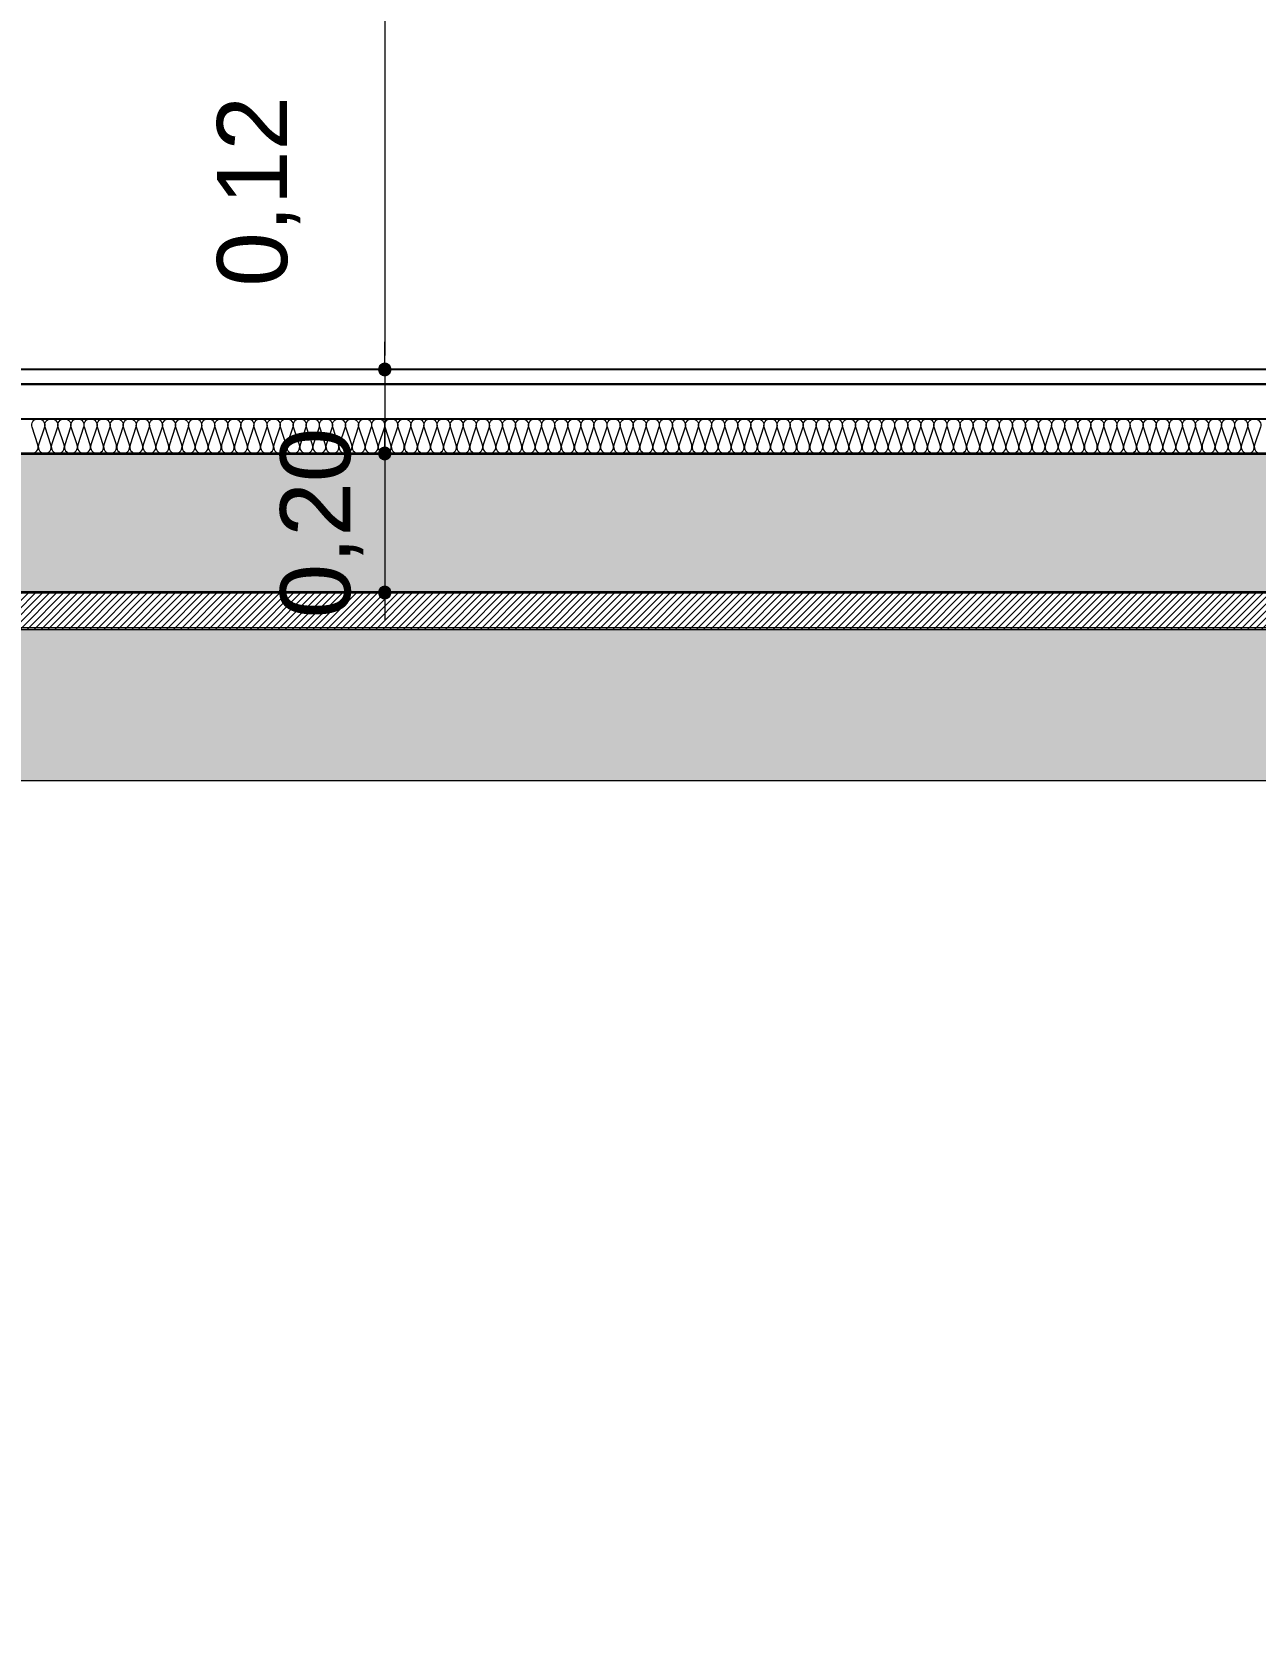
# Model space of a CAD drawing. Header units: metres. Extents: x 1838950 to 1842843, y 5171318 to 5174224.
# Drawn here: x 1841228.976 to 1841230.73, y 5171389.575 to 5171391.866 of the extents above; entities that cross this region are included whole.
import ezdxf

# ---------------------------------------------------------------- set-up
doc = ezdxf.new("R2010")
doc.units = ezdxf.units.M
doc.header["$LTSCALE"] = 0.0254
doc.header["$PDMODE"] = 1
doc.header["$PDSIZE"] = -2
doc.layers.get('0').update_dxf_attribs({"lineweight": 18})
doc.layers.get('DEFPOINTS').update_dxf_attribs({"lineweight": 18})
doc.layers.add('00 CHAZAL Coupe A.5', color=7, linetype='Continuous', lineweight=18)
doc.layers.add('00 CHAZAL INVISIBLE ARCHI', color=7, linetype='Continuous', lineweight=5)
doc.styles.add('Arial', font='arial.ttf')
doc.dimstyles.new('IS', dxfattribs={"dimtxt": 302.065972, "dimasz": 9.92187e-05, "dimexe": 2e-07, "dimexo": 1e-06, "dimgap": 3e-07, "dimtad": 1, "dimzin": 3, "dimtxsty": 'Arial', "dimblk": 'DOT', "dimblk1": 'DOT', "dimblk2": 'DOT', "dimcen": 0, "dimdle": 1e-06, "dimazin": 0, "dimtfac": 1, "dimtix": 1, "dimtmove": 0, "dimatfit": 0, "dimldrblk": 'DOT', "dimfxl": 1e-06, "dimfxlon": 1, "dimfrac": 2, "dimtolj": 1, "dimtzin": 3, "dimarcsym": 0})

# ---------------------------------------------------------------- blocks, each defined once
blk = doc.blocks.new('Groupe-1793-1')
at = {"layer": '00 CHAZAL Coupe A.5', "color": 7, "linetype": 'Continuous', "lineweight": 13}
for p, q in [((1841224.4753, 5171391.3112), (1841246.3779, 5171391.3112)), ((1841224.4753, 5171391.2612), (1841246.3779, 5171391.2612))]:
    blk.add_line(p, q, dxfattribs=at)
at = {"layer": '00 CHAZAL Coupe A.5', "color": 7, "linetype": 'Continuous', "lineweight": 13, "flags": 128}
for points in [[(1841228.9753, 5171391.2612, 0.511611), (1841228.9842, 5171391.2735), (1841228.9758, 5171391.2988, -0.511611), (1841228.9847, 5171391.3112, -0.511611), (1841228.9936, 5171391.2988), (1841228.9852, 5171391.2735, 0.511611), (1841228.9941, 5171391.2612, 0.511611), (1841229.0029, 5171391.2735), (1841228.9945, 5171391.2988, -0.511611), (1841229.0034, 5171391.3112, -0.511611), (1841229.0123, 5171391.2988), (1841229.0039, 5171391.2735, 0.511611), (1841229.0128, 5171391.2612, 0.511611), (1841229.0217, 5171391.2735), (1841229.0133, 5171391.2988, -0.511611), (1841229.0222, 5171391.3112, -0.511611), (1841229.0311, 5171391.2988), (1841229.0227, 5171391.2735, 0.511611), (1841229.0316, 5171391.2612, 0.511611), (1841229.0404, 5171391.2735), (1841229.032, 5171391.2988, -0.511611), (1841229.0409, 5171391.3112, -0.511611), (1841229.0498, 5171391.2988), (1841229.0414, 5171391.2735, 0.511611), (1841229.0503, 5171391.2612, 0.511611), (1841229.0592, 5171391.2735), (1841229.0508, 5171391.2988, -0.511611), (1841229.0597, 5171391.3112, -0.511611), (1841229.0686, 5171391.2988), (1841229.0602, 5171391.2735, 0.511611), (1841229.0691, 5171391.2612, 0.511611), (1841229.0779, 5171391.2735), (1841229.0695, 5171391.2988, -0.511611), (1841229.0784, 5171391.3112, -0.511611), (1841229.0873, 5171391.2988), (1841229.0789, 5171391.2735, 0.511611), (1841229.0878, 5171391.2612, 0.511611), (1841229.0967, 5171391.2735), (1841229.0883, 5171391.2988, -0.511611), (1841229.0972, 5171391.3112, -0.511611), (1841229.1061, 5171391.2988), (1841229.0977, 5171391.2735, 0.511611), (1841229.1066, 5171391.2612, 0.511611), (1841229.1154, 5171391.2735), (1841229.107, 5171391.2988, -0.511611), (1841229.1159, 5171391.3112, -0.511611), (1841229.1248, 5171391.2988), (1841229.1164, 5171391.2735, 0.511611), (1841229.1253, 5171391.2612, 0.511611), (1841229.1342, 5171391.2735), (1841229.1258, 5171391.2988, -0.511611), (1841229.1347, 5171391.3112, -0.511611), (1841229.1436, 5171391.2988), (1841229.1352, 5171391.2735, 0.511611), (1841229.1441, 5171391.2612, 0.511611), (1841229.1529, 5171391.2735), (1841229.1445, 5171391.2988, -0.511611), (1841229.1534, 5171391.3112, -0.511611), (1841229.1623, 5171391.2988), (1841229.1539, 5171391.2735, 0.511611), (1841229.1628, 5171391.2612, 0.511611), (1841229.1717, 5171391.2735), (1841229.1633, 5171391.2988, -0.511611), (1841229.1722, 5171391.3112, -0.511611), (1841229.1811, 5171391.2988), (1841229.1727, 5171391.2735, 0.511611), (1841229.1816, 5171391.2612, 0.511611), (1841229.1904, 5171391.2735), (1841229.182, 5171391.2988, -0.511611), (1841229.1909, 5171391.3112, -0.511611), (1841229.1998, 5171391.2988), (1841229.1914, 5171391.2735, 0.511611), (1841229.2003, 5171391.2612, 0.511611), (1841229.2092, 5171391.2735), (1841229.2008, 5171391.2988, -0.511611), (1841229.2097, 5171391.3112, -0.511611), (1841229.2186, 5171391.2988), (1841229.2102, 5171391.2735, 0.511611), (1841229.2191, 5171391.2612, 0.511611), (1841229.2279, 5171391.2735), (1841229.2195, 5171391.2988, -0.511611), (1841229.2284, 5171391.3112, -0.511611), (1841229.2373, 5171391.2988), (1841229.2289, 5171391.2735, 0.511611), (1841229.2378, 5171391.2612, 0.511611), (1841229.2467, 5171391.2735), (1841229.2383, 5171391.2988, -0.511611), (1841229.2472, 5171391.3112, -0.511611), (1841229.2561, 5171391.2988), (1841229.2477, 5171391.2735, 0.511611), (1841229.2566, 5171391.2612, 0.511611), (1841229.2654, 5171391.2735), (1841229.257, 5171391.2988, -0.511611), (1841229.2659, 5171391.3112)], [(1841229.2659, 5171391.3112, -0.511611), (1841229.2748, 5171391.2988), (1841229.2664, 5171391.2735, 0.511611), (1841229.2753, 5171391.2612, 0.511611), (1841229.2842, 5171391.2735), (1841229.2758, 5171391.2988, -0.511611), (1841229.2847, 5171391.3112, -0.511611), (1841229.2936, 5171391.2988), (1841229.2852, 5171391.2735, 0.511611), (1841229.2941, 5171391.2612, 0.511611), (1841229.3029, 5171391.2735), (1841229.2945, 5171391.2988, -0.511611), (1841229.3034, 5171391.3112, -0.511611), (1841229.3123, 5171391.2988), (1841229.3039, 5171391.2735, 0.511611), (1841229.3128, 5171391.2612, 0.511611), (1841229.3217, 5171391.2735), (1841229.3133, 5171391.2988, -0.511611), (1841229.3222, 5171391.3112, -0.511611), (1841229.3311, 5171391.2988), (1841229.3227, 5171391.2735, 0.511611), (1841229.3316, 5171391.2612, 0.511611), (1841229.3404, 5171391.2735), (1841229.332, 5171391.2988, -0.511611), (1841229.3409, 5171391.3112, -0.511611), (1841229.3498, 5171391.2988), (1841229.3414, 5171391.2735, 0.511611), (1841229.3503, 5171391.2612, 0.511611), (1841229.3592, 5171391.2735), (1841229.3508, 5171391.2988, -0.511611), (1841229.3597, 5171391.3112, -0.511611), (1841229.3686, 5171391.2988), (1841229.3602, 5171391.2735, 0.511611), (1841229.3691, 5171391.2612, 0.511611), (1841229.3779, 5171391.2735), (1841229.3695, 5171391.2988, -0.511611), (1841229.3784, 5171391.3112, -0.511611), (1841229.3873, 5171391.2988), (1841229.3789, 5171391.2735, 0.511611), (1841229.3878, 5171391.2612, 0.511611), (1841229.3967, 5171391.2735), (1841229.3883, 5171391.2988, -0.511611), (1841229.3972, 5171391.3112, -0.511611), (1841229.4061, 5171391.2988), (1841229.3977, 5171391.2735, 0.511611), (1841229.4066, 5171391.2612, 0.511611), (1841229.4154, 5171391.2735), (1841229.407, 5171391.2988, -0.511611), (1841229.4159, 5171391.3112, -0.511611), (1841229.4248, 5171391.2988), (1841229.4164, 5171391.2735, 0.511611), (1841229.4253, 5171391.2612, 0.511611), (1841229.4342, 5171391.2735), (1841229.4258, 5171391.2988, -0.511611), (1841229.4347, 5171391.3112, -0.511611), (1841229.4436, 5171391.2988), (1841229.4352, 5171391.2735, 0.511611), (1841229.4441, 5171391.2612, 0.511611), (1841229.4529, 5171391.2735), (1841229.4445, 5171391.2988, -0.511611), (1841229.4534, 5171391.3112, -0.511611), (1841229.4623, 5171391.2988), (1841229.4539, 5171391.2735, 0.511611), (1841229.4628, 5171391.2612, 0.511611), (1841229.4717, 5171391.2735), (1841229.4633, 5171391.2988, -0.511611), (1841229.4722, 5171391.3112, -0.511611), (1841229.4811, 5171391.2988), (1841229.4727, 5171391.2735, 0.511611), (1841229.4816, 5171391.2612, 0.511611), (1841229.4904, 5171391.2735), (1841229.482, 5171391.2988, -0.511611), (1841229.4909, 5171391.3112, -0.511611), (1841229.4998, 5171391.2988), (1841229.4914, 5171391.2735, 0.511611), (1841229.5003, 5171391.2612, 0.511611), (1841229.5092, 5171391.2735), (1841229.5008, 5171391.2988, -0.511611), (1841229.5097, 5171391.3112, -0.511611), (1841229.5186, 5171391.2988), (1841229.5102, 5171391.2735, 0.511611), (1841229.5191, 5171391.2612, 0.511611), (1841229.5279, 5171391.2735), (1841229.5195, 5171391.2988, -0.511611), (1841229.5284, 5171391.3112, -0.511611), (1841229.5373, 5171391.2988), (1841229.5289, 5171391.2735, 0.511611), (1841229.5378, 5171391.2612, 0.511611), (1841229.5467, 5171391.2735), (1841229.5383, 5171391.2988, -0.511611), (1841229.5472, 5171391.3112, -0.511611), (1841229.5561, 5171391.2988), (1841229.5477, 5171391.2735, 0.511611), (1841229.5566, 5171391.2612, 0.511611), (1841229.5654, 5171391.2735), (1841229.557, 5171391.2988, -0.511611), (1841229.5659, 5171391.3112, -0.511611), (1841229.5748, 5171391.2988), (1841229.5664, 5171391.2735, 0.511611), (1841229.5753, 5171391.2612, 0.511611), (1841229.5842, 5171391.2735), (1841229.5758, 5171391.2988, -0.511611), (1841229.5847, 5171391.3112, -0.511611), (1841229.5936, 5171391.2988), (1841229.5852, 5171391.2735, 0.511611), (1841229.5941, 5171391.2612, 0.511611), (1841229.6029, 5171391.2735), (1841229.5945, 5171391.2988, -0.511611), (1841229.6034, 5171391.3112, -0.511611), (1841229.6123, 5171391.2988), (1841229.6081, 5171391.2862)], [(1841229.6081, 5171391.2862), (1841229.6039, 5171391.2735, 0.511611), (1841229.6128, 5171391.2612, 0.511611), (1841229.6217, 5171391.2735), (1841229.6133, 5171391.2988, -0.511611), (1841229.6222, 5171391.3112, -0.511611), (1841229.6311, 5171391.2988), (1841229.6227, 5171391.2735, 0.511611), (1841229.6316, 5171391.2612, 0.511611), (1841229.6404, 5171391.2735), (1841229.632, 5171391.2988, -0.511611), (1841229.6409, 5171391.3112, -0.511611), (1841229.6498, 5171391.2988), (1841229.6414, 5171391.2735, 0.511611), (1841229.6503, 5171391.2612, 0.511611), (1841229.6592, 5171391.2735), (1841229.6508, 5171391.2988, -0.511611), (1841229.6597, 5171391.3112, -0.511611), (1841229.6686, 5171391.2988), (1841229.6602, 5171391.2735, 0.511611), (1841229.6691, 5171391.2612, 0.511611), (1841229.6779, 5171391.2735), (1841229.6695, 5171391.2988, -0.511611), (1841229.6784, 5171391.3112, -0.511611), (1841229.6873, 5171391.2988), (1841229.6789, 5171391.2735, 0.511611), (1841229.6878, 5171391.2612, 0.511611), (1841229.6967, 5171391.2735), (1841229.6883, 5171391.2988, -0.511611), (1841229.6972, 5171391.3112, -0.511611), (1841229.7061, 5171391.2988), (1841229.6977, 5171391.2735, 0.511611), (1841229.7066, 5171391.2612, 0.511611), (1841229.7154, 5171391.2735), (1841229.707, 5171391.2988, -0.511611), (1841229.7159, 5171391.3112, -0.511611), (1841229.7248, 5171391.2988), (1841229.7164, 5171391.2735, 0.511611), (1841229.7253, 5171391.2612, 0.511611), (1841229.7342, 5171391.2735), (1841229.7258, 5171391.2988, -0.511611), (1841229.7347, 5171391.3112, -0.511611), (1841229.7436, 5171391.2988), (1841229.7352, 5171391.2735, 0.511611), (1841229.7441, 5171391.2612, 0.511611), (1841229.7529, 5171391.2735), (1841229.7445, 5171391.2988, -0.511611), (1841229.7534, 5171391.3112, -0.511611), (1841229.7623, 5171391.2988), (1841229.7539, 5171391.2735, 0.511611), (1841229.7628, 5171391.2612, 0.511611), (1841229.7717, 5171391.2735), (1841229.7633, 5171391.2988, -0.511611), (1841229.7722, 5171391.3112, -0.511611), (1841229.7811, 5171391.2988), (1841229.7727, 5171391.2735, 0.511611), (1841229.7816, 5171391.2612, 0.511611), (1841229.7904, 5171391.2735), (1841229.782, 5171391.2988, -0.511611), (1841229.7909, 5171391.3112, -0.511611), (1841229.7998, 5171391.2988), (1841229.7914, 5171391.2735, 0.511611), (1841229.8003, 5171391.2612, 0.511611), (1841229.8092, 5171391.2735), (1841229.8008, 5171391.2988, -0.511611), (1841229.8097, 5171391.3112, -0.511611), (1841229.8186, 5171391.2988), (1841229.8102, 5171391.2735, 0.511611), (1841229.8191, 5171391.2612, 0.511611), (1841229.8279, 5171391.2735), (1841229.8195, 5171391.2988, -0.511611), (1841229.8284, 5171391.3112, -0.511611), (1841229.8373, 5171391.2988), (1841229.8289, 5171391.2735, 0.511611), (1841229.8378, 5171391.2612, 0.511611), (1841229.8467, 5171391.2735), (1841229.8383, 5171391.2988, -0.511611), (1841229.8472, 5171391.3112, -0.511611), (1841229.8561, 5171391.2988), (1841229.8477, 5171391.2735, 0.511611), (1841229.8566, 5171391.2612, 0.511611), (1841229.8654, 5171391.2735), (1841229.857, 5171391.2988, -0.511611), (1841229.8659, 5171391.3112, -0.511611), (1841229.8748, 5171391.2988), (1841229.8664, 5171391.2735, 0.511611), (1841229.8753, 5171391.2612, 0.511611), (1841229.8842, 5171391.2735), (1841229.8758, 5171391.2988, -0.511611), (1841229.8847, 5171391.3112, -0.511611), (1841229.8936, 5171391.2988), (1841229.8852, 5171391.2735, 0.511611), (1841229.8941, 5171391.2612, 0.511611), (1841229.9029, 5171391.2735), (1841229.8945, 5171391.2988, -0.511611), (1841229.9034, 5171391.3112, -0.511611), (1841229.9123, 5171391.2988), (1841229.9039, 5171391.2735, 0.511611), (1841229.9128, 5171391.2612, 0.511611), (1841229.9217, 5171391.2735), (1841229.9133, 5171391.2988, -0.511611), (1841229.9222, 5171391.3112, -0.511611), (1841229.9311, 5171391.2988), (1841229.9227, 5171391.2735, 0.511611), (1841229.9316, 5171391.2612, 0.511611), (1841229.9404, 5171391.2735), (1841229.932, 5171391.2988, -0.511611), (1841229.9409, 5171391.3112, -0.511611), (1841229.9498, 5171391.2988), (1841229.9414, 5171391.2735, 0.511611), (1841229.9503, 5171391.2612)], [(1841229.9503, 5171391.2612, 0.511611), (1841229.9592, 5171391.2735), (1841229.9508, 5171391.2988, -0.511611), (1841229.9597, 5171391.3112, -0.511611), (1841229.9686, 5171391.2988), (1841229.9602, 5171391.2735, 0.511611), (1841229.9691, 5171391.2612, 0.511611), (1841229.9779, 5171391.2735), (1841229.9695, 5171391.2988, -0.511611), (1841229.9784, 5171391.3112, -0.511611), (1841229.9873, 5171391.2988), (1841229.9789, 5171391.2735, 0.511611), (1841229.9878, 5171391.2612, 0.511611), (1841229.9967, 5171391.2735), (1841229.9883, 5171391.2988, -0.511611), (1841229.9972, 5171391.3112, -0.511611), (1841230.0061, 5171391.2988), (1841229.9977, 5171391.2735, 0.511611), (1841230.0066, 5171391.2612, 0.511611), (1841230.0154, 5171391.2735), (1841230.007, 5171391.2988, -0.511611), (1841230.0159, 5171391.3112, -0.511611), (1841230.0248, 5171391.2988), (1841230.0164, 5171391.2735, 0.511611), (1841230.0253, 5171391.2612, 0.511611), (1841230.0342, 5171391.2735), (1841230.0258, 5171391.2988, -0.511611), (1841230.0347, 5171391.3112, -0.511611), (1841230.0436, 5171391.2988), (1841230.0352, 5171391.2735, 0.511611), (1841230.0441, 5171391.2612, 0.511611), (1841230.0529, 5171391.2735), (1841230.0445, 5171391.2988, -0.511611), (1841230.0534, 5171391.3112, -0.511611), (1841230.0623, 5171391.2988), (1841230.0539, 5171391.2735, 0.511611), (1841230.0628, 5171391.2612, 0.511611), (1841230.0717, 5171391.2735), (1841230.0633, 5171391.2988, -0.511611), (1841230.0722, 5171391.3112, -0.511611), (1841230.0811, 5171391.2988), (1841230.0727, 5171391.2735, 0.511611), (1841230.0816, 5171391.2612, 0.511611), (1841230.0904, 5171391.2735), (1841230.082, 5171391.2988, -0.511611), (1841230.0909, 5171391.3112, -0.511611), (1841230.0998, 5171391.2988), (1841230.0914, 5171391.2735, 0.511611), (1841230.1003, 5171391.2612, 0.511611), (1841230.1092, 5171391.2735), (1841230.1008, 5171391.2988, -0.511611), (1841230.1097, 5171391.3112, -0.511611), (1841230.1186, 5171391.2988), (1841230.1102, 5171391.2735, 0.511611), (1841230.1191, 5171391.2612, 0.511611), (1841230.1279, 5171391.2735), (1841230.1195, 5171391.2988, -0.511611), (1841230.1284, 5171391.3112, -0.511611), (1841230.1373, 5171391.2988), (1841230.1289, 5171391.2735, 0.511611), (1841230.1378, 5171391.2612, 0.511611), (1841230.1467, 5171391.2735), (1841230.1383, 5171391.2988, -0.511611), (1841230.1472, 5171391.3112, -0.511611), (1841230.1561, 5171391.2988), (1841230.1477, 5171391.2735, 0.511611), (1841230.1566, 5171391.2612, 0.511611), (1841230.1654, 5171391.2735), (1841230.157, 5171391.2988, -0.511611), (1841230.1659, 5171391.3112, -0.511611), (1841230.1748, 5171391.2988), (1841230.1664, 5171391.2735, 0.511611), (1841230.1753, 5171391.2612, 0.511611), (1841230.1842, 5171391.2735), (1841230.1758, 5171391.2988, -0.511611), (1841230.1847, 5171391.3112, -0.511611), (1841230.1936, 5171391.2988), (1841230.1852, 5171391.2735, 0.511611), (1841230.1941, 5171391.2612, 0.511611), (1841230.2029, 5171391.2735), (1841230.1945, 5171391.2988, -0.511611), (1841230.2034, 5171391.3112, -0.511611), (1841230.2123, 5171391.2988), (1841230.2039, 5171391.2735, 0.511611), (1841230.2128, 5171391.2612, 0.511611), (1841230.2217, 5171391.2735), (1841230.2133, 5171391.2988, -0.511611), (1841230.2222, 5171391.3112, -0.511611), (1841230.2311, 5171391.2988), (1841230.2227, 5171391.2735, 0.511611), (1841230.2316, 5171391.2612, 0.511611), (1841230.2404, 5171391.2735), (1841230.232, 5171391.2988, -0.511611), (1841230.2409, 5171391.3112, -0.511611), (1841230.2498, 5171391.2988), (1841230.2414, 5171391.2735, 0.511611), (1841230.2503, 5171391.2612, 0.511611), (1841230.2592, 5171391.2735), (1841230.2508, 5171391.2988, -0.511611), (1841230.2597, 5171391.3112, -0.511611), (1841230.2686, 5171391.2988), (1841230.2602, 5171391.2735, 0.511611), (1841230.2691, 5171391.2612, 0.511611), (1841230.2779, 5171391.2735), (1841230.2695, 5171391.2988, -0.511611), (1841230.2784, 5171391.3112, -0.511611), (1841230.2873, 5171391.2988), (1841230.2789, 5171391.2735, 0.511611), (1841230.2878, 5171391.2612, 0.511611), (1841230.2967, 5171391.2735), (1841230.2925, 5171391.2862)], [(1841230.2925, 5171391.2862), (1841230.2883, 5171391.2988, -0.511611), (1841230.2972, 5171391.3112, -0.511611), (1841230.3061, 5171391.2988), (1841230.2977, 5171391.2735, 0.511611), (1841230.3066, 5171391.2612, 0.511611), (1841230.3154, 5171391.2735), (1841230.307, 5171391.2988, -0.511611), (1841230.3159, 5171391.3112, -0.511611), (1841230.3248, 5171391.2988), (1841230.3164, 5171391.2735, 0.511611), (1841230.3253, 5171391.2612, 0.511611), (1841230.3342, 5171391.2735), (1841230.3258, 5171391.2988, -0.511611), (1841230.3347, 5171391.3112, -0.511611), (1841230.3436, 5171391.2988), (1841230.3352, 5171391.2735, 0.511611), (1841230.3441, 5171391.2612, 0.511611), (1841230.3529, 5171391.2735), (1841230.3445, 5171391.2988, -0.511611), (1841230.3534, 5171391.3112, -0.511611), (1841230.3623, 5171391.2988), (1841230.3539, 5171391.2735, 0.511611), (1841230.3628, 5171391.2612, 0.511611), (1841230.3717, 5171391.2735), (1841230.3633, 5171391.2988, -0.511611), (1841230.3722, 5171391.3112, -0.511611), (1841230.3811, 5171391.2988), (1841230.3727, 5171391.2735, 0.511611), (1841230.3816, 5171391.2612, 0.511611), (1841230.3904, 5171391.2735), (1841230.382, 5171391.2988, -0.511611), (1841230.3909, 5171391.3112, -0.511611), (1841230.3998, 5171391.2988), (1841230.3914, 5171391.2735, 0.511611), (1841230.4003, 5171391.2612, 0.511611), (1841230.4092, 5171391.2735), (1841230.4008, 5171391.2988, -0.511611), (1841230.4097, 5171391.3112, -0.511611), (1841230.4186, 5171391.2988), (1841230.4102, 5171391.2735, 0.511611), (1841230.4191, 5171391.2612, 0.511611), (1841230.4279, 5171391.2735), (1841230.4195, 5171391.2988, -0.511611), (1841230.4284, 5171391.3112, -0.511611), (1841230.4373, 5171391.2988), (1841230.4289, 5171391.2735, 0.511611), (1841230.4378, 5171391.2612, 0.511611), (1841230.4467, 5171391.2735), (1841230.4383, 5171391.2988, -0.511611), (1841230.4472, 5171391.3112, -0.511611), (1841230.4561, 5171391.2988), (1841230.4477, 5171391.2735, 0.511611), (1841230.4566, 5171391.2612, 0.511611), (1841230.4654, 5171391.2735), (1841230.457, 5171391.2988, -0.511611), (1841230.4659, 5171391.3112, -0.511611), (1841230.4748, 5171391.2988), (1841230.4664, 5171391.2735, 0.511611), (1841230.4753, 5171391.2612, 0.511611), (1841230.4842, 5171391.2735), (1841230.4758, 5171391.2988, -0.511611), (1841230.4847, 5171391.3112, -0.511611), (1841230.4936, 5171391.2988), (1841230.4852, 5171391.2735, 0.511611), (1841230.4941, 5171391.2612, 0.511611), (1841230.5029, 5171391.2735), (1841230.4945, 5171391.2988, -0.511611), (1841230.5034, 5171391.3112, -0.511611), (1841230.5123, 5171391.2988), (1841230.5039, 5171391.2735, 0.511611), (1841230.5128, 5171391.2612, 0.511611), (1841230.5217, 5171391.2735), (1841230.5133, 5171391.2988, -0.511611), (1841230.5222, 5171391.3112, -0.511611), (1841230.5311, 5171391.2988), (1841230.5227, 5171391.2735, 0.511611), (1841230.5316, 5171391.2612, 0.511611), (1841230.5404, 5171391.2735), (1841230.532, 5171391.2988, -0.511611), (1841230.5409, 5171391.3112, -0.511611), (1841230.5498, 5171391.2988), (1841230.5414, 5171391.2735, 0.511611), (1841230.5503, 5171391.2612, 0.511611), (1841230.5592, 5171391.2735), (1841230.5508, 5171391.2988, -0.511611), (1841230.5597, 5171391.3112, -0.511611), (1841230.5686, 5171391.2988), (1841230.5602, 5171391.2735, 0.511611), (1841230.5691, 5171391.2612, 0.511611), (1841230.5779, 5171391.2735), (1841230.5695, 5171391.2988, -0.511611), (1841230.5784, 5171391.3112, -0.511611), (1841230.5873, 5171391.2988), (1841230.5789, 5171391.2735, 0.511611), (1841230.5878, 5171391.2612, 0.511611), (1841230.5967, 5171391.2735), (1841230.5883, 5171391.2988, -0.511611), (1841230.5972, 5171391.3112, -0.511611), (1841230.6061, 5171391.2988), (1841230.5977, 5171391.2735, 0.511611), (1841230.6066, 5171391.2612, 0.511611), (1841230.6154, 5171391.2735), (1841230.607, 5171391.2988, -0.511611), (1841230.6159, 5171391.3112, -0.511611), (1841230.6248, 5171391.2988), (1841230.6164, 5171391.2735, 0.511611), (1841230.6253, 5171391.2612, 0.511611), (1841230.6342, 5171391.2735), (1841230.6258, 5171391.2988, -0.511611), (1841230.6347, 5171391.3112)], [(1841230.6347, 5171391.3112, -0.511611), (1841230.6436, 5171391.2988), (1841230.6352, 5171391.2735, 0.511611), (1841230.6441, 5171391.2612, 0.511611), (1841230.6529, 5171391.2735), (1841230.6445, 5171391.2988, -0.511611), (1841230.6534, 5171391.3112, -0.511611), (1841230.6623, 5171391.2988), (1841230.6539, 5171391.2735, 0.511611), (1841230.6628, 5171391.2612, 0.511611), (1841230.6717, 5171391.2735), (1841230.6633, 5171391.2988, -0.511611), (1841230.6722, 5171391.3112, -0.511611), (1841230.6811, 5171391.2988), (1841230.6727, 5171391.2735, 0.511611), (1841230.6816, 5171391.2612, 0.511611), (1841230.6904, 5171391.2735), (1841230.682, 5171391.2988, -0.511611), (1841230.6909, 5171391.3112, -0.511611), (1841230.6998, 5171391.2988), (1841230.6914, 5171391.2735, 0.511611), (1841230.7003, 5171391.2612, 0.511611), (1841230.7092, 5171391.2735), (1841230.7008, 5171391.2988, -0.511611), (1841230.7097, 5171391.3112, -0.511611), (1841230.7186, 5171391.2988), (1841230.7102, 5171391.2735, 0.511611), (1841230.7191, 5171391.2612, 0.511611), (1841230.7279, 5171391.2735), (1841230.7195, 5171391.2988, -0.511611), (1841230.7284, 5171391.3112, -0.511611), (1841230.7373, 5171391.2988), (1841230.7289, 5171391.2735, 0.511611), (1841230.7378, 5171391.2612, 0.511611)]]:
    blk.add_lwpolyline(points, format="xyb", dxfattribs=at)
blk = doc.blocks.new('_DOT')
at = {"color": 0, "linetype": 'ByBlock', "lineweight": -2}
blk.add_line((-0.5, 0), (-1, 0), dxfattribs=at)
at = {"color": 0, "linetype": 'ByBlock', "const_width": 0.5}
blk.add_lwpolyline([(-0.25, 0, 1), (0.25, 0, 1)], format="xyb", close=True, dxfattribs=at)
blk = doc.blocks.new('*D632')
at = {"layer": '00 CHAZAL Coupe A.5', "color": 0, "linetype": 'Continuous', "lineweight": -2, "transparency": 16777216}
for p, q in [((1841229.4818, 5171393.5817), (1841229.4815, 5171393.5817)), ((1841229.4816, 5171393.5619), (1841229.4816, 5171391.4015)), ((1841229.4818, 5171391.3817), (1841229.4815, 5171391.3817))]:
    blk.add_line(p, q, dxfattribs=at)
at = {"layer": 'DEFPOINTS', "color": 0, "transparency": 16777216}
for p in [(1841229.5879, 5171393.5817), (1841229.4816, 5171391.3817), (1841229.5044, 5171391.3817)]:
    blk.add_point(p, dxfattribs=at)
at = {"layer": '00 CHAZAL Coupe A.5', "color": 0, "lineweight": -2, "transparency": 16777216, "xscale": 0.01984375, "yscale": 0.01984375, "zscale": 0.01984375}
for p, rotation in [((1841229.4816, 5171393.5817), 90), ((1841229.4816, 5171391.3817), 270)]:
    blk.add_blockref('_DOT', p, dxfattribs=dict(at, rotation=rotation))
at = {"layer": '00 CHAZAL Coupe A.5', "color": 0, "lineweight": 5, "transparency": 16777216, "insert": (1841229.3912, 5171392.4817), "char_height": 0.10051, "attachment_point": 5, "rotation": 90, "style": 'Arial'}
blk.add_mtext('\\A1;2,20', dxfattribs=at)
blk = doc.blocks.new('*D633')
at = {"layer": '00 CHAZAL Coupe A.5', "color": 0, "linetype": 'Continuous', "lineweight": -2, "transparency": 16777216}
for p, q in [((1841229.4816, 5171391.4015), (1841229.4816, 5171391.4214)), ((1841229.4818, 5171391.3817), (1841229.4815, 5171391.3817)), ((1841229.4816, 5171391.3817), (1841229.4816, 5171391.2612)), ((1841229.4814, 5171391.2612), (1841229.4816, 5171391.2612)), ((1841229.4816, 5171391.2413), (1841229.4816, 5171391.2215))]:
    blk.add_line(p, q, dxfattribs=at)
at = {"layer": 'DEFPOINTS', "color": 0, "transparency": 16777216}
for p in [(1841229.5044, 5171391.3817), (1841229.4179, 5171391.2612), (1841229.4816, 5171391.2612)]:
    blk.add_point(p, dxfattribs=at)
at = {"layer": '00 CHAZAL Coupe A.5', "color": 0, "lineweight": -2, "transparency": 16777216, "xscale": 0.01984375, "yscale": 0.01984375, "zscale": 0.01984375}
for p, rotation in [((1841229.4816, 5171391.3817), 270), ((1841229.4816, 5171391.2612), 90)]:
    blk.add_blockref('_DOT', p, dxfattribs=dict(at, rotation=rotation))
at = {"layer": '00 CHAZAL Coupe A.5', "color": 0, "lineweight": 5, "transparency": 16777216, "insert": (1841229.3007, 5171391.6371), "char_height": 0.10051, "attachment_point": 5, "rotation": 90, "style": 'Arial'}
blk.add_mtext('\\A1;0,12', dxfattribs=at)
blk = doc.blocks.new('*D634')
at = {"layer": '00 CHAZAL Coupe A.5', "color": 0, "linetype": 'Continuous', "lineweight": -2, "transparency": 16777216}
for p, q in [((1841229.4816, 5171391.281), (1841229.4816, 5171391.3009)), ((1841229.4814, 5171391.2612), (1841229.4816, 5171391.2612)), ((1841229.4816, 5171391.2612), (1841229.4816, 5171391.0617)), ((1841229.4814, 5171391.0617), (1841229.4816, 5171391.0617)), ((1841229.4816, 5171391.0419), (1841229.4816, 5171391.022))]:
    blk.add_line(p, q, dxfattribs=at)
at = {"layer": 'DEFPOINTS', "color": 0, "transparency": 16777216}
for p in [(1841229.4179, 5171391.2612), (1841229.4046, 5171391.0617), (1841229.4816, 5171391.0617)]:
    blk.add_point(p, dxfattribs=at)
at = {"layer": '00 CHAZAL Coupe A.5', "color": 0, "lineweight": -2, "transparency": 16777216, "xscale": 0.01984375, "yscale": 0.01984375, "zscale": 0.01984375}
for p, rotation in [((1841229.4816, 5171391.2612), 270), ((1841229.4816, 5171391.0617), 90)]:
    blk.add_blockref('_DOT', p, dxfattribs=dict(at, rotation=rotation))
at = {"layer": '00 CHAZAL Coupe A.5', "color": 0, "lineweight": 5, "transparency": 16777216, "insert": (1841229.3912, 5171391.1614), "char_height": 0.10051, "attachment_point": 5, "rotation": 90, "style": 'Arial'}
blk.add_mtext('\\A1;0,20', dxfattribs=at)
blk = doc.blocks.new('Groupe-2016-1')
at = {"layer": '00 CHAZAL Coupe A.5', "color": 7, "linetype": 'Continuous', "lineweight": 5}
for base, p1, p2, picture, middle in [((1841229.4816, 5171391.3817), (1841229.5879, 5171393.5817), (1841229.5044, 5171391.3817), '*D632', (1841229.3912, 5171392.4817)), ((1841229.4816, 5171391.0617), (1841229.4179, 5171391.2612), (1841229.4046, 5171391.0617), '*D634', (1841229.3912, 5171391.1614))]:
    dim = blk.add_linear_dim(base=base, p1=p1, p2=p2, angle=90, dimstyle='IS', override={"dimtxt": 0.100506, "dimasz": 0.019844, "dimexe": 4e-05, "dimgap": 0.03, "dimpost": '<>', "dimtxsty": 'Arial', "dimdle": 0.0002, "dimtmove": 2, "dimfxl": 0.0002}, dxfattribs=at)
    dim.commit()
    dim.dimension.update_dxf_attribs({"geometry": picture, "text_midpoint": middle})
dim = blk.add_linear_dim(base=(1841229.4816, 5171391.2612), p1=(1841229.5044, 5171391.3817), p2=(1841229.4179, 5171391.2612), angle=270, dimstyle='IS', override={"dimtxt": 0.100506, "dimasz": 0.019844, "dimexe": 4e-05, "dimgap": 0.09985, "dimpost": '<>', "dimtxsty": 'Arial', "dimdle": 0.0002, "dimtix": 0, "dimtmove": 2, "dimfxl": 0.0002}, dxfattribs=at)
dim.commit()
dim.dimension.update_dxf_attribs({"geometry": '*D633', "text_midpoint": (1841229.3007, 5171391.6371), "dimtype": 160})

msp = doc.modelspace()

# ---------------------------------------------------------------- hatches: boundary and pattern name
at = {"layer": '00 CHAZAL Coupe A.5', "linetype": 'Continuous', "lineweight": 0, "true_color": 0xaaaaaa}
h = msp.add_hatch(color=253, dxfattribs=at)
h.paths.add_polyline_path([(1841239.1099, 5171403.2439), (1841238.9499, 5171403.2439), (1841238.9499, 5171402.522), (1841224.6549, 5171402.522), (1841224.6549, 5171402.8722), (1841224.4749, 5171402.8722), (1841224.4749, 5171402.3262), (1841224.4753, 5171402.3262), (1841224.4753, 5171402.2722), (1841231.9236, 5171402.2722), (1841231.9236, 5171399.7325), (1841224.6553, 5171399.7325), (1841224.6553, 5171399.7322), (1841224.4753, 5171399.7322), (1841224.4753, 5171399.4822), (1841236.9879, 5171399.4822), (1841236.9879, 5171399.1129), (1841237.088, 5171399.1129), (1841237.088, 5171399.4822), (1841238.9303, 5171399.4822), (1841238.9303, 5171396.9425), (1841224.4753, 5171396.9425), (1841224.4753, 5171396.6924), (1841246.3779, 5171396.6924), (1841246.3779, 5171394.1015), (1841224.4753, 5171394.1015), (1841224.4753, 5171394.1014), (1841224.475, 5171394.1014), (1841224.475, 5171393.8514), (1841246.3779, 5171393.8514), (1841246.3779, 5171391.2612), (1841224.4753, 5171391.2612), (1841224.4753, 5171390.5112), (1841224.6553, 5171390.5657), (1841224.6553, 5171391.0317), (1841224.655, 5171391.0317), (1841224.655, 5171391.0617), (1841241.8826, 5171391.0617), (1841241.8826, 5171387.4772), (1841242.0826, 5171387.5343), (1841242.0826, 5171388.1704), (1841244.3829, 5171388.1704), (1841244.3829, 5171387.5928), (1841244.5758, 5171387.6477), (1841244.5758, 5171388.221), (1841251.1924, 5171388.221), (1841251.1924, 5171387.7397), (1841251.3529, 5171387.7877), (1841251.3529, 5171393.7041), (1841251.3532, 5171393.7041), (1841251.3532, 5171393.7364), (1841251.3524, 5171393.7364), (1841251.3524, 5171395.1234), (1841251.233, 5171395.1344), (1841251.233, 5171395.1634), (1841251.232, 5171395.1634), (1841251.232, 5171395.1656), (1841251.1924, 5171395.1656), (1841251.1924, 5171394.1015), (1841246.5578, 5171394.1015), (1841246.5578, 5171396.7225), (1841251.1924, 5171396.7225), (1841251.1924, 5171396.4894), (1841251.3524, 5171396.4894), (1841251.3524, 5171396.5307), (1841251.3529, 5171396.5307), (1841251.3529, 5171396.5567), (1841251.3524, 5171396.5567), (1841251.3524, 5171396.7225), (1841252.3408, 5171396.7225), (1841252.3408, 5171396.9289), (1841251.7205, 5171396.938), (1841251.7205, 5171396.9378), (1841251.3624, 5171396.9425), (1841251.3524, 5171396.9425), (1841251.3524, 5171397.0702), (1841251.3529, 5171397.0702), (1841251.3529, 5171397.2461), (1841251.3524, 5171397.2461), (1841251.3524, 5171397.2682), (1841251.3525, 5171397.2682), (1841251.3525, 5171397.4122), (1841251.3523, 5171397.4122), (1841251.3523, 5171397.4392), (1841251.1924, 5171397.4392), (1841251.1924, 5171396.9425), (1841245.1091, 5171396.9425), (1841245.0859, 5171396.9707), (1841245.0026, 5171397.1727), (1841244.92, 5171397.1734), (1841244.92, 5171397.1734), (1841244.9193, 5171397.1734), (1841244.9193, 5171396.9443), (1841244.9196, 5171396.9425), (1841239.1105, 5171396.9425), (1841239.1105, 5171399.2922), (1841239.1099, 5171399.2922), (1841239.1099, 5171399.5122), (1841244.863, 5171399.5122), (1841244.863, 5171399.5125), (1841244.9574, 5171399.5125), (1841244.9574, 5171399.4392), (1841245.1173, 5171399.4392), (1841245.1173, 5171399.4452), (1841245.1176, 5171399.4452), (1841245.1176, 5171399.5125), (1841246.106, 5171399.5125), (1841246.106, 5171399.7247), (1841245.4555, 5171399.7356), (1841245.455, 5171399.7343), (1841245.1176, 5171399.7399), (1841245.1176, 5171400.2325), (1841244.8176, 5171400.2325), (1841244.8176, 5171399.7325), (1841239.1099, 5171399.7325)])
h.paths.add_polyline_path([(1841244.3829, 5171391.0412), (1841244.3829, 5171388.4209), (1841242.0826, 5171388.4209), (1841242.0826, 5171391.0412)])
h.paths.add_polyline_path([(1841246.3779, 5171391.0412), (1841246.3779, 5171388.421), (1841244.5758, 5171388.421), (1841244.5758, 5171391.0412)])
h.paths.add_polyline_path([(1841251.1924, 5171391.0412), (1841251.1924, 5171390.9013), (1841251.1926, 5171390.9013), (1841251.1926, 5171390.8638), (1841251.1926, 5171390.8638), (1841251.1926, 5171388.421), (1841246.5578, 5171388.421), (1841246.5578, 5171391.0412)])
h.paths.add_polyline_path([(1841251.1924, 5171393.8815), (1841251.1924, 5171391.2612), (1841246.5579, 5171391.2612), (1841246.5579, 5171393.8815)])
h.paths.add_polyline_path([(1841244.92, 5171397.1734), (1841244.92, 5171397.1725), (1841244.9193, 5171397.1734)])
h.paths.add_polyline_path([(1841238.9303, 5171402.302), (1841238.9303, 5171399.7325), (1841238.5979, 5171399.7325), (1841232.1036, 5171399.7325), (1841232.1036, 5171402.3015), (1841238.8522, 5171402.302)])
at = {"layer": '00 CHAZAL Coupe A.5', "linetype": 'Continuous', "lineweight": 5, "true_color": 0xc0c0c0}
h = msp.add_hatch(dxfattribs=at)
h.set_pattern_fill('BOIS 45', color=9, style=0, pattern_type=2)
h.set_pattern_definition([(45, (388.169114, 220.869576), (0, -0.01), [])])
h.paths.add_polyline_path([(1841224.655, 5171391.0617), (1841241.8826, 5171391.0617), (1841241.8826, 5171391.0084), (1841224.655, 5171391.0084)])
at = {"layer": '00 CHAZAL Coupe A.5', "linetype": 'Continuous', "lineweight": 18, "true_color": 0x848484}
h = msp.add_hatch(dxfattribs=at)
h.set_pattern_fill('TERRE', color=252, style=0, pattern_type=2)
h.set_pattern_definition([(50.653053618, (8059.75722, -2728.5677), (-2e-14, -0.512282759326), [0.473175133422, -0.18927005337]), (50.653053618, (8059.75794, -2728.71344), (-2e-14, -0.512282759326), [0.66131157138, -0.00113361541]), (50.653053618, (8059.75722, -2728.641), (-2e-14, -0.512282759326), [0.567810160106, -0.094635026684]), (50.653053618, (8059.75722, -2728.4944), (-2e-14, -0.512282759326), [0.378540106738, -0.283905080053]), (-50.653053618, (8059.93722, -2728.20116), (-2e-14, -0.512282759326), [0.047317513342, -0.61512767345]), (-50.653053618, (8059.87722, -2728.20116), (-2e-14, -0.512282759326), [0.094635026684, -0.567810160106]), (-50.653053618, (8059.8174, -2728.20116), (-2e-14, -0.512282759326), [0.141666563576, -0.520778623215]), (-50.653053618, (8059.75722, -2728.20116), (-2e-14, -0.512282759326), [0.18927005337, -0.47317513342]), (50.653053618, (8060.05794, -2728.71344), (-2e-14, -0.512282759326), [0.188136437957, -0.474308748834]), (50.653053618, (8060.11794, -2728.71344), (-2e-14, -0.512282759326), [0.093501411273, -0.56894377552]), (50.653053618, (8059.99794, -2728.71344), (-2e-14, -0.512282759326), [0.28277146464, -0.37967372215]), (-50.653053618, (8060.14722, -2728.2378), (-2e-14, -0.512282759326), [0.047317513342, -0.61512767345]), (-50.653053618, (8060.11722, -2728.27447), (-2e-14, -0.512282759326), [0.094635026684, -0.567810160106]), (-50.653053618, (8060.08722, -2728.31112), (-2e-14, -0.512282759326), [0.141952540027, -0.520492646764]), (-50.653053618, (8060.05722, -2728.34778), (-2e-14, -0.512282759326), [0.18927005337, -0.473175133422]), (-50.653053618, (8060.02722, -2728.38443), (-2e-14, -0.512282759326), [0.18927005337, -0.473175133422]), (-50.653053618, (8059.99722, -2728.4211), (-2e-14, -0.512282759326), [0.18927005337, -0.473175133422]), (-50.653053618, (8059.96722, -2728.45774), (-2e-14, -0.512282759326), [0.18927005337, -0.473175133422]), (-50.653053618, (8059.75722, -2728.27447), (-2e-14, -0.512282759326), [0.141952540027, -0.520492646764]), (-50.653053618, (8059.93722, -2728.4944), (-2e-14, -0.512282759326), [0.18927005337, -0.473175133422]), (-50.653053618, (8059.75722, -2728.34778), (-2e-14, -0.512282759326), [0.094635026684, -0.567810160106]), (-50.653053618, (8059.90722, -2728.53105), (-2e-14, -0.512282759326), [0.18927005337, -0.47317513342]), (-50.653053618, (8059.75722, -2728.42103), (-2e-14, -0.512282759326), [0.04735163323, -0.61509355356]), (-50.653053618, (8059.87723, -2728.5677), (-2e-14, -0.512282759326), [0.188117174406, -0.474328012385]), (-50.653053618, (8059.75722, -2728.49427), (-2e-14, -0.512282759326), [7.8680638e-05, -0.662366506153]), (-50.653053618, (8059.84725, -2728.60432), (-2e-14, -0.512282759326), [0.140796977538, -0.521648209253]), (-50.653053618, (8059.81723, -2728.641), (-2e-14, -0.512282759326), [0.093501564264, -0.568943622526]), (-50.653053618, (8059.78723, -2728.67766), (-2e-14, -0.512282759326), [0.046188138633, -0.616257048158])])
h.paths.add_polyline_path([(1841224.655, 5171391.0117), (1841241.8826, 5171391.0117), (1841241.8826, 5171390.7917), (1841241.8888, 5171390.7917), (1841241.8763, 5171388.276), (1841241.8818, 5171387.4786), (1841239.9012, 5171390.7917), (1841225.0013, 5171390.7917), (1841224.6553, 5171390.5657), (1841224.6553, 5171390.7917), (1841224.655, 5171390.7917)])

# ---------------------------------------------------------------- linework, layer by layer
at = {"layer": '00 CHAZAL Coupe A.5', "color": 7, "linetype": 'Continuous', "lineweight": 25, "flags": 128}
for points in [[(1841224.4753, 5171391.3817), (1841224.4753, 5171391.3607), (1841246.3779, 5171391.3607), (1841246.3779, 5171391.3817)], [(1841224.4753, 5171391.3607), (1841224.4753, 5171391.3107), (1841246.3779, 5171391.3107), (1841246.3779, 5171391.3607)]]:
    msp.add_lwpolyline(points, close=True, dxfattribs=at)
at = {"layer": '00 CHAZAL Coupe A.5', "color": 7, "linetype": 'Continuous', "lineweight": 35, "flags": 128}
msp.add_lwpolyline([(1841241.8826, 5171391.0617), (1841224.655, 5171391.0617), (1841224.655, 5171391.0317), (1841224.6553, 5171391.0317), (1841224.6553, 5171390.5657), (1841224.4753, 5171390.5112), (1841224.4753, 5171391.2612), (1841246.3779, 5171391.2612)], dxfattribs=at)
at = {"layer": '00 CHAZAL Coupe A.5', "color": 7, "linetype": 'Continuous', "lineweight": 18, "flags": 128}
msp.add_lwpolyline([(1841224.655, 5171391.0617), (1841241.8826, 5171391.0617), (1841241.8826, 5171391.0084), (1841224.655, 5171391.0084)], close=True, dxfattribs=at)
at = {"layer": '00 CHAZAL Coupe A.5', "color": 7, "linetype": 'Continuous', "lineweight": 5, "flags": 128}
msp.add_lwpolyline([(1841224.655, 5171391.0117), (1841241.8826, 5171391.0117), (1841241.8826, 5171390.7917), (1841241.8888, 5171390.7917), (1841241.8763, 5171388.276), (1841241.8818, 5171387.4786), (1841239.9012, 5171390.7917), (1841225.0013, 5171390.7917), (1841224.6553, 5171390.5657), (1841224.6553, 5171390.7917), (1841224.655, 5171390.7917)], close=True, dxfattribs=at)

# ---------------------------------------------------------------- block references
at = {"layer": '00 CHAZAL Coupe A.5', "color": 7}
msp.add_blockref('Groupe-1793-1', (0, 0), dxfattribs=at)
at = {"layer": '00 CHAZAL INVISIBLE ARCHI', "color": 7, "transparency": 33554687}
msp.add_blockref('Groupe-2016-1', (0, 0), dxfattribs=at)

doc.saveas('drawing.dxf')
